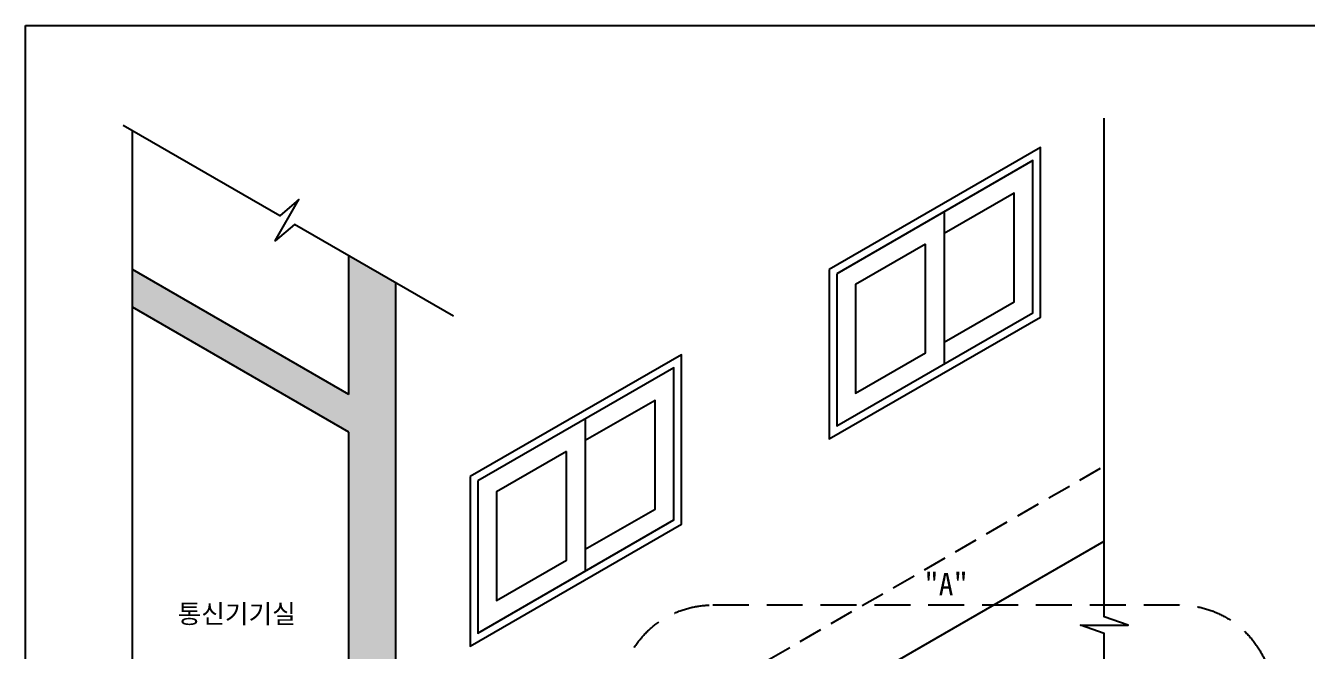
# Model space of a CAD drawing. Extents: x -8229 to 17635, y -14242 to -4883.
# Drawn here: x -1780 to 5016, y -9818 to -6502 of the extents above; entities that cross this region are included whole.
import ezdxf
from ezdxf.enums import TextEntityAlignment as Align

# ---------------------------------------------------------------- set-up
doc = ezdxf.new("R2010")
doc.units = 0
doc.header["$LTSCALE"] = 100
doc.header["$MEASUREMENT"] = 0
doc.linetypes.add('HIDDEN', pattern=[9.525, 6.35, -3.175])
for name, color, linetype in [('TN-LINE', 7, 'CONTINUOUS'), ('TN-XXXX', 3, 'CONTINUOUS'), ('TT-LEAL', 1, 'CONTINUOUS'), ('TT-LEAT', 3, 'CONTINUOUS'), ('TX-PAPR', 2, 'CONTINUOUS'), ('TZ-BASE', 253, 'CONTINUOUS'), ('TZ-PATT', 254, 'CONTINUOUS')]:
    doc.layers.add(name, color=color, linetype=linetype)
doc.styles.get("Standard").update_dxf_attribs({"font": 'GulimChe.ttf'})

msp = doc.modelspace()

# ---------------------------------------------------------------- hatches: boundary and pattern name
at = {"layer": 'TZ-PATT'}
h = msp.add_hatch(color=256, dxfattribs=at)
h.dxf.hatch_style = 1
h.paths.add_polyline_path([(184.7, -7867.8), (-65.3, -7723.4), (-65.3, -8459.4), (-1212.7, -7797), (-1212.7, -7997), (-65.3, -8659.4), (-65.3, -11553.8), (-1212.7, -10891.3), (-1212.7, -11091.3), (-65.3, -11753.8), (-65.3, -13676.8), (184.7, -13821.1)])

# ---------------------------------------------------------------- linework, layer by layer
at = {"layer": 'TN-LINE', "flags": 128}
for points in [[(-65.3, -8459.4), (-65.3, -7723.4)], [(184.7, -13821.1), (184.7, -7867.8)], [(-65.3, -11553.8), (-65.3, -8659.4)]]:
    msp.add_lwpolyline(points, dxfattribs=at)
at = {"layer": 'TN-XXXX', "linetype": 'HIDDEN', "ltscale": 0.3, "flags": 128}
msp.add_lwpolyline([(1866.9, -9577.3), (4341.4, -9577.3, -0.414214), (4841.4, -10077.3), (4841.4, -13280.8, -0.414214), (4341.4, -13780.8), (1866.9, -13780.8, -0.414214), (1366.9, -13280.8), (1366.9, -10077.3, -0.414214)], format="xyb", close=True, dxfattribs=at)
at = {"layer": 'TT-LEAL', "flags": 128}
for points in [[(5316.1, -12702.8), (4643.8, -12314.7), (4541.8, -12401.5), (4668, -12182.9), (4566.1, -12269.8), (3943.6, -11910.4), (3943.6, -9729.4), (3817.5, -9684.5), (4069.8, -9684.5), (3943.6, -9639.7), (3943.6, -6992.3)], [(-1212.7, -12966.8), (-1212.7, -10293.4), (-1338.9, -10248.5), (-1086.5, -10248.5), (-1212.7, -10203.6), (-1212.7, -7061)], [(489.8, -8043.9), (-353.9, -7556.8), (-455.9, -7643.6), (-329.7, -7425.1), (-431.7, -7511.9), (-1261.8, -7032.6)]]:
    msp.add_lwpolyline(points, dxfattribs=at)
at = {"layer": 'TX-PAPR'}
msp.add_lwpolyline([(-1780.1, -6501.6), (10159.9, -6501.6), (10159.9, -14241.6), (-1780.1, -14241.6)], close=True, dxfattribs=at)
at = {"layer": 'TZ-BASE', "flags": 128}
for points in [[(2484.5, -7795.6), (2484.5, -8695.6), (3605.1, -8048.6), (3605.1, -7148.6), (2484.5, -7795.6)], [(3094.8, -8181.6), (3465.1, -7967.8), (3465.1, -7391.1), (3094.8, -7604.9)], [(3094.8, -7489.4), (3094.8, -8297.1)], [(2994.8, -7662.6), (2624.5, -7876.4), (2624.5, -8453.1), (2994.8, -8239.3), (2994.8, -7662.6)], [(-65.3, -8459.4), (-1212.7, -7797)], [(-65.3, -8659.4), (-1212.7, -7997)], [(579.3, -8895.6), (579.3, -9795.6), (1699.9, -9148.6), (1699.9, -8248.6), (579.3, -8895.6)], [(1189.6, -9281.5), (1559.9, -9067.7), (1559.9, -8491), (1189.6, -8704.9)], [(1189.6, -8589.4), (1189.6, -9397)], [(1089.6, -8762.6), (719.3, -8976.4), (719.3, -9553.1), (1089.6, -9339.3), (1089.6, -8762.6)], [(184.7, -11409.4), (3943.6, -9239.2)]]:
    msp.add_lwpolyline(points, dxfattribs=at)
for points in [[(2524.5, -7818.7), (2524.5, -8626.3), (3565.1, -8025.5), (3565.1, -7217.9)], [(619.3, -8918.7), (619.3, -9726.3), (1659.9, -9125.5), (1659.9, -8317.8)]]:
    msp.add_lwpolyline(points, close=True, dxfattribs=at)
at = {"layer": 'TZ-BASE', "linetype": 'HIDDEN', "ltscale": 0.2, "flags": 128}
msp.add_lwpolyline([(184.7, -11009.4), (3943.6, -8839.2)], dxfattribs=at)

# ---------------------------------------------------------------- texts
at = {"layer": 'TT-LEAT'}
msp.add_text('"A"', height=120, dxfattribs=at).set_placement((3104.2, -9463.8), align=Align.MIDDLE)
msp.add_text('통신기기실', height=100, dxfattribs=at).set_placement((-660, -9624.1), align=Align.MIDDLE_CENTER)

doc.saveas('drawing.dxf')
